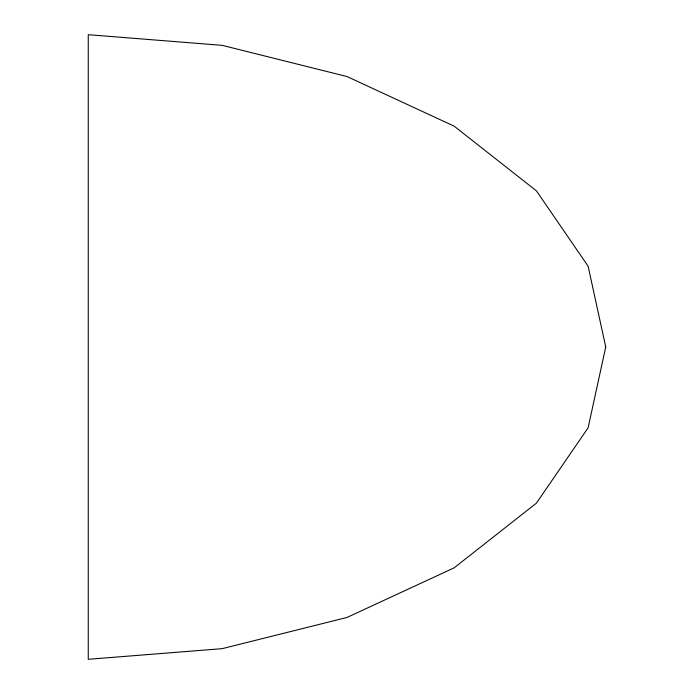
<?xml version="1.0" encoding="UTF-8"?>
<svg xmlns="http://www.w3.org/2000/svg" width="694" height="694" viewBox="0 0 694 694"><rect width="100%" height="100%" fill="white"/><g stroke="black" fill="none" stroke-linecap="round" stroke-linejoin="round"><path stroke-width="1.04" d="M605.741 347L588.104 427.825L536.41 503.15L454.171 567.831L347 617.46L222.193 648.656L88.259 659.3L88.259 34.7L222.193 45.344L347 76.54L454.171 126.169L536.41 190.85L588.104 266.175L605.741 347"/></g></svg>
